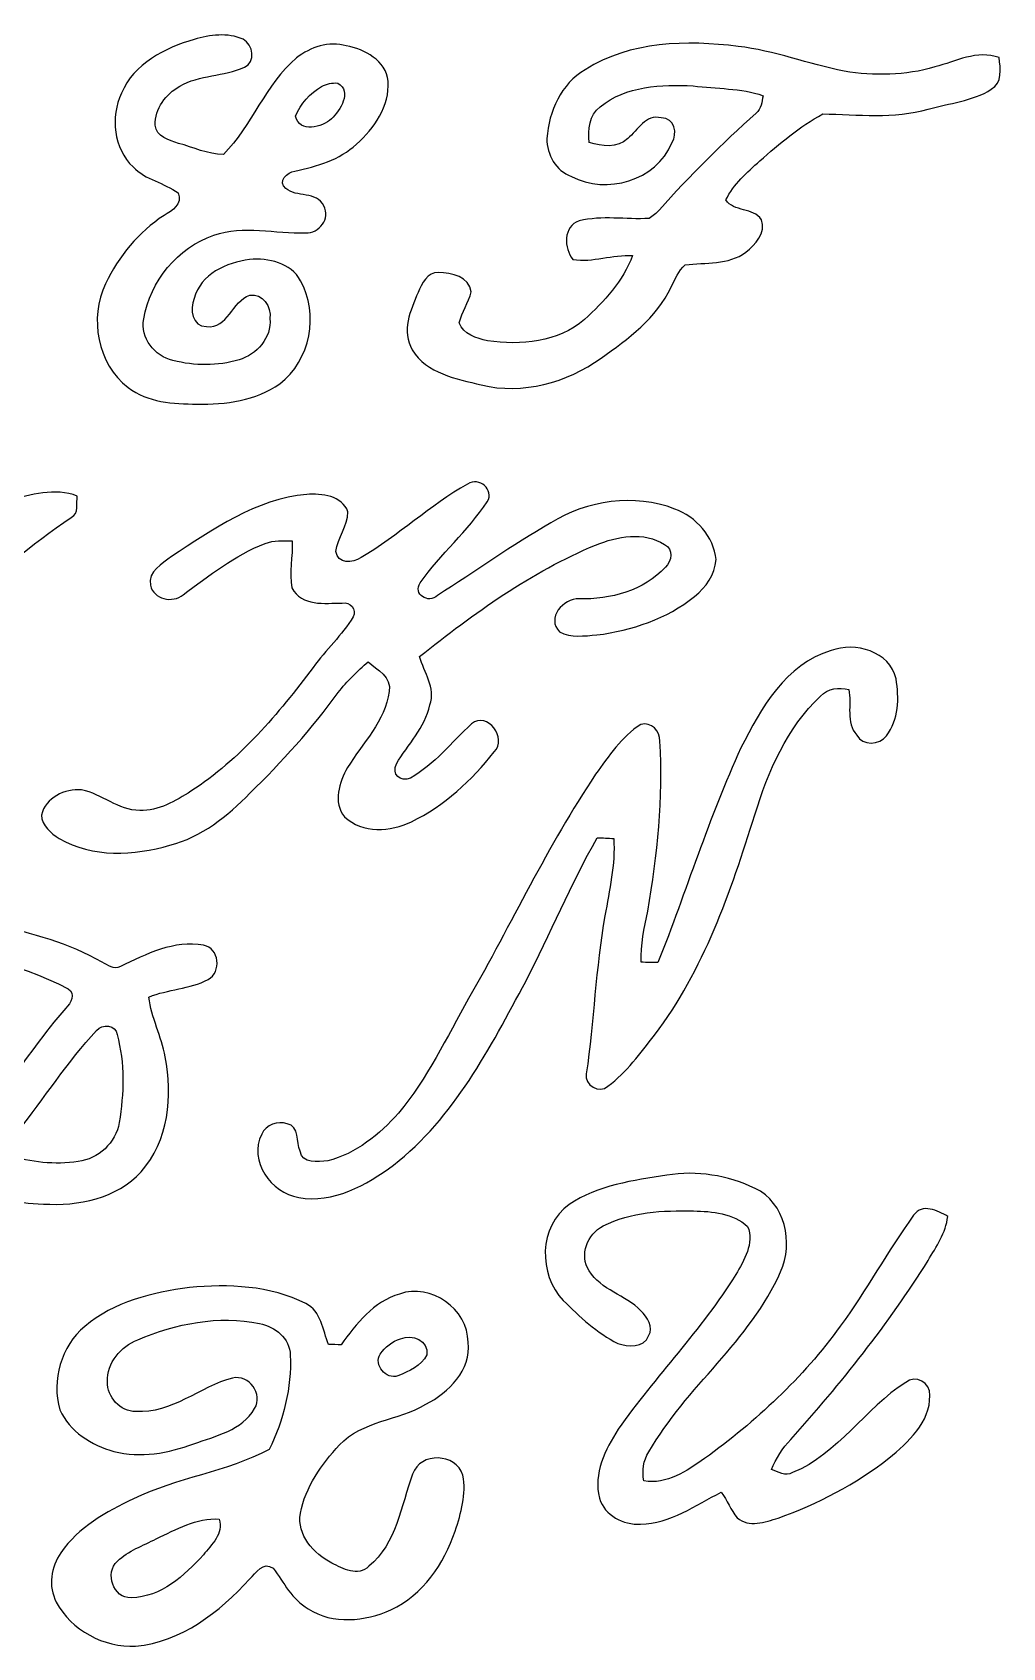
# Model space of a CAD drawing. Header units: centimetres. Extents: x -11.9 to 11.9, y -13.4 to 13.3.
# Drawn here: x 4.07 to 11.87, y 0.19 to 13.16 of the extents above; entities that cross this region are included whole.
import ezdxf

# ---------------------------------------------------------------- set-up
doc = ezdxf.new("R2010")
doc.units = ezdxf.units.CM
doc.header["$MEASUREMENT"] = 0
doc.layers.add('Camada 1', color=7, linetype='Continuous')

msp = doc.modelspace()

# ---------------------------------------------------------------- linework, layer by layer
at = {"layer": 'Camada 1', "color": 156}
for points, knots in [([(5.37491, 13.1064), (5.50157, 13.14309), (5.64337, 13.16354), (5.76791, 13.10745), (5.76791, 13.10745), (5.84941, 13.06476), (5.8734, 12.92472), (5.77814, 12.88344), (5.77814, 12.88344), (5.61199, 12.81041), (5.4183, 12.82206), (5.2585, 12.73104), (5.2585, 12.73104), (5.14843, 12.66859), (5.05882, 12.54936), (5.06165, 12.41883), (5.06165, 12.41883), (5.07011, 12.32393), (5.17384, 12.29713), (5.24862, 12.27172), (5.24862, 12.27172), (5.36787, 12.24068), (5.48357, 12.18212), (5.60916, 12.18352), (5.60916, 12.18352), (5.84093, 12.41283), (5.9443, 12.74621), (6.1976, 12.95788), (6.1976, 12.95788), (6.30836, 13.04607), (6.45688, 13.09404), (6.59694, 13.05489), (6.59694, 13.05489), (6.74511, 13.02561), (6.91549, 12.93953), (6.93208, 12.7709), (6.93208, 12.7709), (6.94725, 12.57229), (6.82096, 12.39167), (6.67914, 12.26466), (6.67914, 12.26466), (6.5419, 12.14013), (6.36198, 12.0858), (6.18455, 12.04912), (6.18455, 12.04912), (6.12174, 12.04524), (6.04237, 11.96128), (6.11011, 11.91012), (6.11011, 11.91012), (6.1923, 11.83393), (6.36057, 11.88931), (6.41597, 11.76867), (6.41597, 11.76867), (6.47452, 11.67024), (6.37716, 11.54712), (6.27062, 11.55241), (6.27062, 11.55241), (6.02543, 11.54712), (5.7732, 11.61661), (5.53402, 11.53442), (5.53402, 11.53442), (5.2398, 11.43776), (5.02391, 11.16365), (4.96958, 10.86272), (4.96958, 10.86272), (4.93923, 10.70856), (5.05777, 10.56181), (5.20452, 10.52723), (5.20452, 10.52723), (5.37703, 10.4849), (5.56436, 10.48066), (5.7351, 10.53324), (5.7351, 10.53324), (5.87691, 10.57627), (5.99792, 10.70997), (5.98346, 10.8652), (5.98346, 10.8652), (5.99687, 10.95798), (5.92454, 11.07122), (5.82188, 11.05252), (5.82188, 11.05252), (5.67831, 11.00596), (5.6469, 10.77877), (5.47263, 10.80064), (5.47263, 10.80064), (5.35727, 10.79887), (5.33929, 10.94175), (5.37527, 11.02501), (5.37527, 11.02501), (5.42607, 11.22186), (5.63491, 11.31499), (5.81942, 11.33862), (5.81942, 11.33862), (5.96935, 11.35415), (6.15244, 11.31111), (6.22899, 11.16894), (6.22899, 11.16894), (6.38069, 10.90189), (6.30836, 10.52723), (6.06248, 10.34133), (6.06248, 10.34133), (5.87021, 10.20726), (5.62715, 10.17164), (5.3975, 10.17693), (5.3975, 10.17693), (5.2077, 10.17975), (5.00027, 10.18962), (4.84433, 10.31169), (4.84433, 10.31169), (4.59775, 10.50148), (4.53107, 10.86872), (4.66336, 11.14459), (4.66336, 11.14459), (4.76778, 11.36368), (4.929, 11.55911), (5.13257, 11.69281), (5.13257, 11.69281), (5.201, 11.73127), (5.28177, 11.78242), (5.24756, 11.87414), (5.24756, 11.87414), (5.13326, 11.95492), (4.98403, 11.97821), (4.88456, 12.08193), (4.88456, 12.08193), (4.72687, 12.23151), (4.70181, 12.48198), (4.79107, 12.6746), (4.79107, 12.6746), (4.89091, 12.91166), (5.13997, 13.03867), (5.37491, 13.1064)], [0, 0, 0, 0, 0.02941176, 0.02941176, 0.02941176, 0.02941176, 0.05882353, 0.05882353, 0.05882353, 0.05882353, 0.08823529, 0.08823529, 0.08823529, 0.08823529, 0.11764706, 0.11764706, 0.11764706, 0.11764706, 0.14705882, 0.14705882, 0.14705882, 0.14705882, 0.17647059, 0.17647059, 0.17647059, 0.17647059, 0.20588235, 0.20588235, 0.20588235, 0.20588235, 0.23529412, 0.23529412, 0.23529412, 0.23529412, 0.26470588, 0.26470588, 0.26470588, 0.26470588, 0.29411765, 0.29411765, 0.29411765, 0.29411765, 0.32352941, 0.32352941, 0.32352941, 0.32352941, 0.35294118, 0.35294118, 0.35294118, 0.35294118, 0.38235294, 0.38235294, 0.38235294, 0.38235294, 0.41176471, 0.41176471, 0.41176471, 0.41176471, 0.44117647, 0.44117647, 0.44117647, 0.44117647, 0.47058824, 0.47058824, 0.47058824, 0.47058824, 0.5, 0.5, 0.5, 0.5, 0.52941176, 0.52941176, 0.52941176, 0.52941176, 0.55882353, 0.55882353, 0.55882353, 0.55882353, 0.58823529, 0.58823529, 0.58823529, 0.58823529, 0.61764706, 0.61764706, 0.61764706, 0.61764706, 0.64705882, 0.64705882, 0.64705882, 0.64705882, 0.67647059, 0.67647059, 0.67647059, 0.67647059, 0.70588235, 0.70588235, 0.70588235, 0.70588235, 0.73529412, 0.73529412, 0.73529412, 0.73529412, 0.76470588, 0.76470588, 0.76470588, 0.76470588, 0.79411765, 0.79411765, 0.79411765, 0.79411765, 0.82352941, 0.82352941, 0.82352941, 0.82352941, 0.85294118, 0.85294118, 0.85294118, 0.85294118, 0.88235294, 0.88235294, 0.88235294, 0.88235294, 0.91176471, 0.91176471, 0.91176471, 0.91176471, 0.94117647, 0.94117647, 0.94117647, 0.94117647, 1, 1, 1, 1]), ([(8.51534, 12.86333), (8.87764, 13.09334), (9.33097, 13.10216), (9.74407, 13.05065), (9.74407, 13.05065), (10.03477, 13.01608), (10.30922, 12.90813), (10.59497, 12.85098), (10.59497, 12.85098), (10.83627, 12.81217), (11.08816, 12.81535), (11.32382, 12.8852), (11.32382, 12.8852), (11.49278, 12.93036), (11.66318, 13.02349), (11.84063, 12.96), (11.84063, 12.96), (11.85016, 12.8725), (11.86885, 12.75749), (11.77748, 12.70564), (11.77748, 12.70564), (11.62507, 12.61039), (11.44023, 12.59416), (11.27054, 12.54618), (11.27054, 12.54618), (10.99431, 12.46786), (10.70504, 12.50279), (10.42317, 12.50809), (10.42317, 12.50809), (10.23796, 12.40683), (10.07604, 12.26855), (9.91729, 12.13097), (9.91729, 12.13097), (9.81638, 12.03677), (9.70774, 11.94329), (9.64494, 11.8177), (9.64494, 11.8177), (9.7095, 11.71751), (9.86542, 11.7609), (9.93174, 11.65789), (9.93174, 11.65789), (9.9695, 11.55206), (9.87989, 11.45998), (9.80615, 11.39719), (9.80615, 11.39719), (9.66576, 11.29312), (9.4816, 11.31782), (9.31862, 11.29558), (9.31862, 11.29558), (9.26324, 11.24902), (9.23854, 11.17881), (9.20537, 11.11708), (9.20537, 11.11708), (9.09143, 10.86731), (8.8593, 10.70256), (8.6434, 10.54664), (8.6434, 10.54664), (8.36789, 10.34944), (8.01475, 10.25172), (7.68032, 10.3311), (7.68032, 10.3311), (7.48135, 10.38295), (7.23969, 10.42105), (7.12611, 10.61402), (7.12611, 10.61402), (7.03862, 10.76148), (7.11129, 10.93116), (7.17267, 11.07298), (7.17267, 11.07298), (7.20514, 11.14212), (7.24641, 11.2395), (7.33812, 11.23526), (7.33812, 11.23526), (7.43902, 11.2342), (7.58718, 11.19893), (7.60024, 11.07863), (7.60024, 11.07863), (7.57731, 10.99255), (7.52686, 10.9167), (7.50252, 10.83133), (7.50252, 10.83133), (7.53533, 10.73502), (7.64292, 10.70786), (7.73112, 10.68669), (7.73112, 10.68669), (7.99747, 10.64823), (8.29875, 10.67188), (8.50935, 10.85744), (8.50935, 10.85744), (8.66916, 11.00032), (8.81873, 11.16753), (8.89669, 11.37038), (8.89669, 11.37038), (8.73512, 11.38061), (8.57673, 11.31393), (8.41657, 11.33933), (8.41657, 11.33933), (8.34284, 11.42752), (8.33861, 11.60638), (8.46596, 11.64872), (8.46596, 11.64872), (8.65011, 11.69493), (8.84166, 11.65718), (9.02899, 11.66918), (9.02899, 11.66918), (9.06003, 11.68788), (9.08755, 11.71081), (9.11189, 11.73832), (9.11189, 11.73832), (9.35426, 12.01278), (9.61602, 12.26996), (9.888, 12.51443), (9.888, 12.51443), (9.93245, 12.54724), (9.9321, 12.60545), (9.9448, 12.65449), (9.9448, 12.65449), (9.76488, 12.71799), (9.5705, 12.70776), (9.38354, 12.73386), (9.38354, 12.73386), (9.12988, 12.74692), (8.84132, 12.73315), (8.63599, 12.56558), (8.63599, 12.56558), (8.54357, 12.49891), (8.54075, 12.38179), (8.54816, 12.27878), (8.54816, 12.27878), (8.6487, 12.24773), (8.77322, 12.2308), (8.85684, 12.31088), (8.85684, 12.31088), (8.93867, 12.37721), (9.00112, 12.50809), (9.12671, 12.47633), (9.12671, 12.47633), (9.23288, 12.4788), (9.26041, 12.35039), (9.21173, 12.2749), (9.21173, 12.2749), (9.08685, 11.97151), (8.68715, 11.85791), (8.40493, 12.00538), (8.40493, 12.00538), (8.28004, 12.05194), (8.20561, 12.18071), (8.20807, 12.31123), (8.20807, 12.31123), (8.22147, 12.52784), (8.32272, 12.75044), (8.51534, 12.86333)], [0, 0, 0, 0, 0.02564103, 0.02564103, 0.02564103, 0.02564103, 0.05128205, 0.05128205, 0.05128205, 0.05128205, 0.07692308, 0.07692308, 0.07692308, 0.07692308, 0.1025641, 0.1025641, 0.1025641, 0.1025641, 0.12820513, 0.12820513, 0.12820513, 0.12820513, 0.15384615, 0.15384615, 0.15384615, 0.15384615, 0.17948718, 0.17948718, 0.17948718, 0.17948718, 0.20512821, 0.20512821, 0.20512821, 0.20512821, 0.23076923, 0.23076923, 0.23076923, 0.23076923, 0.25641026, 0.25641026, 0.25641026, 0.25641026, 0.28205128, 0.28205128, 0.28205128, 0.28205128, 0.30769231, 0.30769231, 0.30769231, 0.30769231, 0.33333333, 0.33333333, 0.33333333, 0.33333333, 0.35897436, 0.35897436, 0.35897436, 0.35897436, 0.38461538, 0.38461538, 0.38461538, 0.38461538, 0.41025641, 0.41025641, 0.41025641, 0.41025641, 0.43589744, 0.43589744, 0.43589744, 0.43589744, 0.46153846, 0.46153846, 0.46153846, 0.46153846, 0.48717949, 0.48717949, 0.48717949, 0.48717949, 0.51282051, 0.51282051, 0.51282051, 0.51282051, 0.53846154, 0.53846154, 0.53846154, 0.53846154, 0.56410256, 0.56410256, 0.56410256, 0.56410256, 0.58974359, 0.58974359, 0.58974359, 0.58974359, 0.61538462, 0.61538462, 0.61538462, 0.61538462, 0.64102564, 0.64102564, 0.64102564, 0.64102564, 0.66666667, 0.66666667, 0.66666667, 0.66666667, 0.69230769, 0.69230769, 0.69230769, 0.69230769, 0.71794872, 0.71794872, 0.71794872, 0.71794872, 0.74358974, 0.74358974, 0.74358974, 0.74358974, 0.76923077, 0.76923077, 0.76923077, 0.76923077, 0.79487179, 0.79487179, 0.79487179, 0.79487179, 0.82051282, 0.82051282, 0.82051282, 0.82051282, 0.84615385, 0.84615385, 0.84615385, 0.84615385, 0.87179487, 0.87179487, 0.87179487, 0.87179487, 0.8974359, 0.8974359, 0.8974359, 0.8974359, 0.92307692, 0.92307692, 0.92307692, 0.92307692, 0.94871795, 0.94871795, 0.94871795, 0.94871795, 1, 1, 1, 1]), ([(6.39762, 12.72928), (6.39762, 12.72928), (6.39762, 12.72928), (6.39762, 12.72928), (6.39762, 12.72928), (6.3066, 12.67283), (6.22828, 12.58992), (6.18983, 12.48903), (6.18983, 12.48903), (6.21982, 12.35392), (6.40326, 12.39837), (6.47734, 12.46822), (6.47734, 12.46822), (6.54826, 12.53807), (6.64386, 12.68412), (6.52921, 12.75574), (6.52921, 12.75574), (6.48194, 12.75961), (6.43819, 12.75079), (6.39762, 12.72928)], [0, 0, 0, 0, 0.16666667, 0.16666667, 0.16666667, 0.16666667, 0.33333333, 0.33333333, 0.33333333, 0.33333333, 0.5, 0.5, 0.5, 0.5, 0.66666667, 0.66666667, 0.66666667, 0.66666667, 1, 1, 1, 1]), ([(2.4324, 9.39518), (2.74214, 9.46255), (3.05788, 9.55075), (3.3775, 9.50382), (3.3775, 9.50382), (3.39936, 9.40647), (3.3803, 9.30804), (3.37538, 9.21032), (3.37538, 9.21032), (3.57399, 9.18245), (3.7017, 9.36589), (3.88267, 9.40611), (3.88267, 9.40611), (4.06152, 9.44879), (4.25662, 9.50912), (4.43618, 9.43927), (4.43618, 9.43927), (4.42665, 9.38141), (4.45206, 9.30027), (4.3875, 9.26782), (4.3875, 9.26782), (3.74156, 8.83214), (3.20216, 8.26205), (2.68922, 7.68066), (2.68922, 7.68066), (2.63666, 7.63093), (2.62008, 7.5625), (2.62008, 7.49194), (2.62008, 7.49194), (2.81905, 7.45771), (3.0353, 7.61047), (3.21875, 7.48347), (3.21875, 7.48347), (3.23919, 7.43162), (3.24131, 7.35965), (3.18876, 7.32613), (3.18876, 7.32613), (2.92805, 7.10564), (2.58797, 7.01886), (2.26306, 6.9409), (2.26306, 6.9409), (2.18687, 6.91938), (2.09727, 6.91479), (2.04045, 6.8527), (2.04045, 6.8527), (1.78788, 6.59587), (1.60689, 6.27698), (1.34231, 6.03074), (1.34231, 6.03074), (0.98882, 5.67725), (0.50095, 5.46064), (0, 5.45076), (0, 5.45076), (-0.13299, 5.44829), (-0.27128, 5.47122), (-0.38559, 5.54143), (-0.38559, 5.54143), (-0.49954, 5.62151), (-0.5027, 5.78026), (-0.46107, 5.9002), (-0.46107, 5.9002), (-0.38664, 6.12775), (-0.20601, 6.29742), (-0.02892, 6.44877), (-0.02892, 6.44877), (0.4332, 6.81884), (0.99976, 7.05696), (1.58679, 7.12964), (1.58679, 7.12964), (1.72826, 7.15081), (1.90112, 7.15573), (1.98437, 7.29333), (1.98437, 7.29333), (2.31705, 7.75299), (2.68145, 8.1922), (3.11114, 8.56509), (3.11114, 8.56509), (3.18347, 8.636), (3.31364, 8.70726), (3.25332, 8.82755), (3.25332, 8.82755), (3.07269, 8.87694), (2.93863, 8.65645), (2.75483, 8.69984), (2.75483, 8.69984), (2.71885, 8.72842), (2.67935, 8.76511), (2.69346, 8.81591), (2.69346, 8.81591), (2.70333, 8.93657), (2.8822, 8.98807), (2.84302, 9.11895), (2.84302, 9.11895), (2.54316, 9.15352), (2.24119, 9.03498), (1.99672, 8.86812), (1.99672, 8.86812), (1.85914, 8.78381), (1.84043, 8.58908), (1.69262, 8.52099), (1.69262, 8.52099), (1.60937, 8.52769), (1.51306, 8.58731), (1.52011, 8.68115), (1.52011, 8.68115), (1.52541, 8.81626), (1.62913, 8.91751), (1.70638, 9.01911), (1.70638, 9.01911), (1.88348, 9.24136), (2.16534, 9.33344), (2.4324, 9.39518)], [0, 0, 0, 0, 0.03448276, 0.03448276, 0.03448276, 0.03448276, 0.06896552, 0.06896552, 0.06896552, 0.06896552, 0.10344828, 0.10344828, 0.10344828, 0.10344828, 0.13793103, 0.13793103, 0.13793103, 0.13793103, 0.17241379, 0.17241379, 0.17241379, 0.17241379, 0.20689655, 0.20689655, 0.20689655, 0.20689655, 0.24137931, 0.24137931, 0.24137931, 0.24137931, 0.27586207, 0.27586207, 0.27586207, 0.27586207, 0.31034483, 0.31034483, 0.31034483, 0.31034483, 0.34482759, 0.34482759, 0.34482759, 0.34482759, 0.37931034, 0.37931034, 0.37931034, 0.37931034, 0.4137931, 0.4137931, 0.4137931, 0.4137931, 0.44827586, 0.44827586, 0.44827586, 0.44827586, 0.48275862, 0.48275862, 0.48275862, 0.48275862, 0.51724138, 0.51724138, 0.51724138, 0.51724138, 0.55172414, 0.55172414, 0.55172414, 0.55172414, 0.5862069, 0.5862069, 0.5862069, 0.5862069, 0.62068966, 0.62068966, 0.62068966, 0.62068966, 0.65517241, 0.65517241, 0.65517241, 0.65517241, 0.68965517, 0.68965517, 0.68965517, 0.68965517, 0.72413793, 0.72413793, 0.72413793, 0.72413793, 0.75862069, 0.75862069, 0.75862069, 0.75862069, 0.79310345, 0.79310345, 0.79310345, 0.79310345, 0.82758621, 0.82758621, 0.82758621, 0.82758621, 0.86206897, 0.86206897, 0.86206897, 0.86206897, 0.89655172, 0.89655172, 0.89655172, 0.89655172, 0.93103448, 0.93103448, 0.93103448, 0.93103448, 1, 1, 1, 1]), ([(7.57132, 9.53593), (7.66375, 9.5952), (7.78722, 9.49007), (7.72936, 9.39306), (7.72936, 9.39306), (7.57096, 9.15952), (7.354, 8.97184), (7.1903, 8.74289), (7.1903, 8.74289), (7.12823, 8.65328), (7.25769, 8.57002), (7.32895, 8.64058), (7.32895, 8.64058), (7.63305, 8.83425), (7.92726, 9.0438), (8.23948, 9.22478), (8.23948, 9.22478), (8.53193, 9.40435), (8.9108, 9.46114), (9.2343, 9.3352), (9.2343, 9.3352), (9.40681, 9.27206), (9.54863, 9.11542), (9.56663, 8.92844), (9.56663, 8.92844), (9.55886, 8.80886), (9.48443, 8.7062), (9.39411, 8.63282), (9.39411, 8.63282), (9.17256, 8.4515), (8.89, 8.36153), (8.61024, 8.32343), (8.61024, 8.32343), (8.51041, 8.31744), (8.40034, 8.29874), (8.30896, 8.34848), (8.30896, 8.34848), (8.20242, 8.45572), (8.33825, 8.62117), (8.46632, 8.61412), (8.46632, 8.61412), (8.71889, 8.60671), (8.98384, 8.67727), (9.15987, 8.86882), (9.15987, 8.86882), (9.21208, 8.91327), (9.22479, 9.017), (9.15351, 9.0498), (9.15351, 9.0498), (8.9856, 9.15775), (8.77288, 9.11577), (8.59895, 9.04521), (8.59895, 9.04521), (8.08036, 8.83038), (7.62105, 8.4977), (7.18538, 8.14951), (7.18538, 8.14951), (7.221, 8.02286), (7.31626, 7.89905), (7.26863, 7.76181), (7.26863, 7.76181), (7.22841, 7.57872), (7.09117, 7.44395), (6.99876, 7.28802), (6.99876, 7.28802), (6.95924, 7.20583), (7.03014, 7.13809), (7.112, 7.17444), (7.112, 7.17444), (7.30532, 7.28239), (7.44114, 7.46266), (7.6027, 7.60942), (7.6027, 7.60942), (7.72971, 7.71277), (7.8941, 7.49335), (7.7851, 7.38504), (7.7851, 7.38504), (7.60448, 7.1568), (7.38399, 6.95077), (7.12011, 6.82378), (7.12011, 6.82378), (6.95218, 6.74404), (6.72641, 6.72677), (6.58318, 6.86364), (6.58318, 6.86364), (6.48723, 6.97759), (6.54015, 7.14268), (6.60646, 7.2584), (6.60646, 7.2584), (6.72711, 7.45596), (6.90774, 7.63128), (6.94124, 7.87047), (6.94124, 7.87047), (6.96382, 7.98476), (6.84247, 8.04298), (6.77333, 8.1086), (6.77333, 8.1086), (6.68689, 8.03204), (6.60188, 7.95301), (6.53204, 7.86095), (6.53204, 7.86095), (6.3193, 7.57202), (6.08012, 7.3032), (5.82259, 7.05343), (5.82259, 7.05343), (5.64303, 6.86964), (5.43418, 6.69924), (5.18018, 6.63539), (5.18018, 6.63539), (4.89055, 6.55109), (4.55965, 6.53345), (4.28978, 6.68796), (4.28978, 6.68796), (4.22521, 6.73206), (4.15079, 6.79272), (4.1483, 6.8774), (4.1483, 6.8774), (4.18041, 7.0164), (4.3367, 7.09329), (4.47038, 7.07918), (4.47038, 7.07918), (4.63479, 7.04919), (4.76496, 6.91337), (4.93713, 6.91479), (4.93713, 6.91479), (5.08952, 6.90774), (5.22357, 6.99275), (5.34916, 7.0679), (5.34916, 7.0679), (5.74321, 7.32542), (6.05155, 7.68948), (6.33095, 8.06344), (6.33095, 8.06344), (6.4329, 8.20278), (6.56096, 8.32202), (6.65302, 8.46878), (6.65302, 8.46878), (6.6809, 8.52946), (6.62763, 8.59049), (6.56449, 8.58026), (6.56449, 8.58026), (6.42443, 8.57778), (6.23675, 8.55168), (6.16055, 8.70231), (6.16055, 8.70231), (6.13233, 8.82579), (6.17007, 8.9535), (6.16196, 9.07908), (6.16196, 9.07908), (6.08929, 9.07979), (6.01345, 9.0879), (5.94535, 9.05721), (5.94535, 9.05721), (5.70052, 8.96513), (5.49521, 8.79897), (5.28601, 8.64693), (5.28601, 8.64693), (5.20135, 8.57462), (5.04895, 8.6106), (5.0232, 8.72313), (5.0232, 8.72313), (5.00133, 8.83355), (5.11915, 8.89599), (5.19182, 8.9542), (5.19182, 8.9542), (5.52591, 9.16939), (5.87058, 9.4174), (6.27873, 9.45232), (6.27873, 9.45232), (6.39974, 9.46043), (6.56059, 9.44386), (6.61034, 9.31192), (6.61034, 9.31192), (6.60435, 9.19973), (6.53238, 9.10413), (6.51157, 8.99477), (6.51157, 8.99477), (6.52744, 8.89212), (6.64739, 8.89705), (6.71512, 8.94538), (6.71512, 8.94538), (7.01604, 9.11895), (7.26756, 9.36695), (7.57132, 9.53593)], [0, 0, 0, 0, 0.0212766, 0.0212766, 0.0212766, 0.0212766, 0.04255319, 0.04255319, 0.04255319, 0.04255319, 0.06382979, 0.06382979, 0.06382979, 0.06382979, 0.08510638, 0.08510638, 0.08510638, 0.08510638, 0.10638298, 0.10638298, 0.10638298, 0.10638298, 0.12765957, 0.12765957, 0.12765957, 0.12765957, 0.14893617, 0.14893617, 0.14893617, 0.14893617, 0.17021277, 0.17021277, 0.17021277, 0.17021277, 0.19148936, 0.19148936, 0.19148936, 0.19148936, 0.21276596, 0.21276596, 0.21276596, 0.21276596, 0.23404255, 0.23404255, 0.23404255, 0.23404255, 0.25531915, 0.25531915, 0.25531915, 0.25531915, 0.27659574, 0.27659574, 0.27659574, 0.27659574, 0.29787234, 0.29787234, 0.29787234, 0.29787234, 0.31914894, 0.31914894, 0.31914894, 0.31914894, 0.34042553, 0.34042553, 0.34042553, 0.34042553, 0.36170213, 0.36170213, 0.36170213, 0.36170213, 0.38297872, 0.38297872, 0.38297872, 0.38297872, 0.40425532, 0.40425532, 0.40425532, 0.40425532, 0.42553191, 0.42553191, 0.42553191, 0.42553191, 0.44680851, 0.44680851, 0.44680851, 0.44680851, 0.46808511, 0.46808511, 0.46808511, 0.46808511, 0.4893617, 0.4893617, 0.4893617, 0.4893617, 0.5106383, 0.5106383, 0.5106383, 0.5106383, 0.53191489, 0.53191489, 0.53191489, 0.53191489, 0.55319149, 0.55319149, 0.55319149, 0.55319149, 0.57446809, 0.57446809, 0.57446809, 0.57446809, 0.59574468, 0.59574468, 0.59574468, 0.59574468, 0.61702128, 0.61702128, 0.61702128, 0.61702128, 0.63829787, 0.63829787, 0.63829787, 0.63829787, 0.65957447, 0.65957447, 0.65957447, 0.65957447, 0.68085106, 0.68085106, 0.68085106, 0.68085106, 0.70212766, 0.70212766, 0.70212766, 0.70212766, 0.72340426, 0.72340426, 0.72340426, 0.72340426, 0.74468085, 0.74468085, 0.74468085, 0.74468085, 0.76595745, 0.76595745, 0.76595745, 0.76595745, 0.78723404, 0.78723404, 0.78723404, 0.78723404, 0.80851064, 0.80851064, 0.80851064, 0.80851064, 0.82978723, 0.82978723, 0.82978723, 0.82978723, 0.85106383, 0.85106383, 0.85106383, 0.85106383, 0.87234043, 0.87234043, 0.87234043, 0.87234043, 0.89361702, 0.89361702, 0.89361702, 0.89361702, 0.91489362, 0.91489362, 0.91489362, 0.91489362, 0.93617021, 0.93617021, 0.93617021, 0.93617021, 0.95744681, 0.95744681, 0.95744681, 0.95744681, 1, 1, 1, 1]), ([(10.4909, 8.19855), (10.6821, 8.27193), (10.96398, 8.19114), (11.01266, 7.97136), (11.01266, 7.97136), (11.03841, 7.81755), (11.03347, 7.64329), (10.93504, 7.51382), (10.93504, 7.51382), (10.87825, 7.43795), (10.74561, 7.43196), (10.69622, 7.5191), (10.69622, 7.5191), (10.60732, 7.62316), (10.65635, 7.76357), (10.63308, 7.88563), (10.63308, 7.88563), (10.5537, 7.90539), (10.46409, 7.89586), (10.40623, 7.83307), (10.40623, 7.83307), (10.13636, 7.57943), (9.98395, 7.2277), (9.87777, 6.87916), (9.87777, 6.87916), (9.6834, 6.26039), (9.46962, 5.63174), (9.07238, 5.10998), (9.07238, 5.10998), (8.95702, 4.96569), (8.84907, 4.80942), (8.69809, 4.70005), (8.69809, 4.70005), (8.63035, 4.63585), (8.50511, 4.70851), (8.52452, 4.79918), (8.52452, 4.79918), (8.58519, 5.22076), (8.5993, 5.64832), (8.67445, 6.06848), (8.67445, 6.06848), (8.71007, 6.27379), (8.75805, 6.47946), (8.74501, 6.68937), (8.74501, 6.68937), (8.70055, 6.69149), (8.65645, 6.69361), (8.61272, 6.69536), (8.61272, 6.69536), (8.39964, 6.32178), (8.23665, 5.92278), (8.03768, 5.54177), (8.03768, 5.54177), (7.75158, 5.00837), (7.46337, 4.44605), (6.97618, 4.06576), (6.97618, 4.06576), (6.75886, 3.90771), (6.49252, 3.75391), (6.21417, 3.80646), (6.21417, 3.80646), (5.99405, 3.8421), (5.80707, 4.10209), (5.9175, 4.31411), (5.9175, 4.31411), (5.95029, 4.39137), (6.0459, 4.42241), (6.12281, 4.39844), (6.12281, 4.39844), (6.22017, 4.37797), (6.19512, 4.25062), (6.22582, 4.17759), (6.22582, 4.17759), (6.2424, 4.07317), (6.37046, 4.09504), (6.44771, 4.10069), (6.44771, 4.10069), (6.67419, 4.15712), (6.86328, 4.31305), (7.0164, 4.4838), (7.0164, 4.4838), (7.24958, 4.76003), (7.40056, 5.09164), (7.57872, 5.40315), (7.57872, 5.40315), (7.92268, 6.00145), (8.21302, 6.63115), (8.5993, 7.20441), (8.5993, 7.20441), (8.70372, 7.35083), (8.80921, 7.50605), (8.96196, 7.60589), (8.96196, 7.60589), (9.04768, 7.62706), (9.11859, 7.55261), (9.11542, 7.46972), (9.11542, 7.46972), (9.14541, 7.01357), (9.09425, 6.55601), (9.01876, 6.10658), (9.01876, 6.10658), (8.98842, 5.97146), (8.96055, 5.83494), (8.96513, 5.69524), (8.96513, 5.69524), (9.00959, 5.69419), (9.05474, 5.69312), (9.0999, 5.69207), (9.0999, 5.69207), (9.32744, 6.26497), (9.50877, 6.85694), (9.76665, 7.41749), (9.76665, 7.41749), (9.92645, 7.7343), (10.12613, 8.09237), (10.4909, 8.19855)], [0, 0, 0, 0, 0.03333333, 0.03333333, 0.03333333, 0.03333333, 0.06666667, 0.06666667, 0.06666667, 0.06666667, 0.1, 0.1, 0.1, 0.1, 0.13333333, 0.13333333, 0.13333333, 0.13333333, 0.16666667, 0.16666667, 0.16666667, 0.16666667, 0.2, 0.2, 0.2, 0.2, 0.23333333, 0.23333333, 0.23333333, 0.23333333, 0.26666667, 0.26666667, 0.26666667, 0.26666667, 0.3, 0.3, 0.3, 0.3, 0.33333333, 0.33333333, 0.33333333, 0.33333333, 0.36666667, 0.36666667, 0.36666667, 0.36666667, 0.4, 0.4, 0.4, 0.4, 0.43333333, 0.43333333, 0.43333333, 0.43333333, 0.46666667, 0.46666667, 0.46666667, 0.46666667, 0.5, 0.5, 0.5, 0.5, 0.53333333, 0.53333333, 0.53333333, 0.53333333, 0.56666667, 0.56666667, 0.56666667, 0.56666667, 0.6, 0.6, 0.6, 0.6, 0.63333333, 0.63333333, 0.63333333, 0.63333333, 0.66666667, 0.66666667, 0.66666667, 0.66666667, 0.7, 0.7, 0.7, 0.7, 0.73333333, 0.73333333, 0.73333333, 0.73333333, 0.76666667, 0.76666667, 0.76666667, 0.76666667, 0.8, 0.8, 0.8, 0.8, 0.83333333, 0.83333333, 0.83333333, 0.83333333, 0.86666667, 0.86666667, 0.86666667, 0.86666667, 0.9, 0.9, 0.9, 0.9, 0.93333333, 0.93333333, 0.93333333, 0.93333333, 1, 1, 1, 1]), ([(2.80599, 6.01944), (3.12525, 6.09247), (3.45722, 6.0572), (3.77472, 5.99439), (3.77472, 5.99439), (4.07212, 5.92983), (4.37056, 5.84694), (4.63656, 5.69489), (4.63656, 5.69489), (4.68136, 5.67477), (4.73075, 5.63174), (4.78225, 5.66101), (4.78225, 5.66101), (4.98863, 5.7598), (5.21404, 5.8755), (5.44971, 5.83177), (5.44971, 5.83177), (5.58058, 5.80707), (5.59469, 5.61903), (5.4871, 5.55554), (5.4871, 5.55554), (5.33893, 5.47899), (5.16466, 5.47899), (5.01085, 5.41584), (5.01085, 5.41584), (5.0299, 5.24968), (5.1142, 5.1001), (5.14103, 4.93535), (5.14103, 4.93535), (5.20452, 4.62209), (5.16924, 4.25944), (4.94875, 4.0125), (4.94875, 4.0125), (4.75297, 3.79623), (4.44324, 3.73591), (4.16348, 3.75355), (4.16348, 3.75355), (3.94687, 3.75425), (3.7412, 3.82798), (3.53165, 3.86997), (3.53165, 3.86997), (3.42652, 3.81706), (3.33833, 3.73698), (3.23956, 3.67383), (3.23956, 3.67383), (2.9711, 3.49037), (2.66982, 3.34222), (2.34421, 3.29952), (2.34421, 3.29952), (1.97979, 3.2639), (1.61079, 3.31011), (1.25942, 3.40818), (1.25942, 3.40818), (1.07597, 3.46392), (0.8844, 3.5373), (0.75917, 3.68969), (0.75917, 3.68969), (0.70767, 3.75108), (0.68367, 3.84951), (0.73554, 3.91829), (0.73554, 3.91829), (0.81562, 3.99204), (0.94438, 3.99274), (1.022, 3.91478), (1.022, 3.91478), (1.3416, 3.64243), (1.78152, 3.57575), (2.18827, 3.58668), (2.18827, 3.58668), (2.63102, 3.6068), (3.01025, 3.86537), (3.34151, 4.13702), (3.34151, 4.13702), (3.75603, 4.46017), (3.99979, 4.93713), (4.34304, 5.32553), (4.34304, 5.32553), (4.38538, 5.36363), (4.42736, 5.44617), (4.36174, 5.48216), (4.36174, 5.48216), (3.95076, 5.6977), (3.47451, 5.80955), (3.01166, 5.73829), (3.01166, 5.73829), (2.73261, 5.709), (2.43204, 5.63562), (2.24579, 5.40914), (2.24579, 5.40914), (2.1216, 5.26097), (2.04152, 5.04966), (2.11384, 4.86056), (2.11384, 4.86056), (2.17452, 4.72934), (2.33997, 4.71204), (2.46732, 4.70252), (2.46732, 4.70252), (2.81445, 4.68629), (3.19899, 4.75933), (3.44945, 5.01896), (3.44945, 5.01896), (3.50378, 5.0673), (3.5193, 5.13927), (3.5306, 5.2077), (3.5306, 5.2077), (3.32951, 5.33964), (3.0868, 5.25673), (2.89701, 5.14843), (2.89701, 5.14843), (2.75554, 5.08916), (2.61372, 4.9477), (2.45321, 5.02813), (2.45321, 5.02813), (2.44897, 5.09622), (2.42429, 5.16924), (2.45356, 5.23451), (2.45356, 5.23451), (2.55622, 5.34351), (2.70651, 5.38409), (2.83951, 5.443), (2.83951, 5.443), (3.12242, 5.55907), (3.48014, 5.58305), (3.73768, 5.39537), (3.73768, 5.39537), (3.85056, 5.31847), (3.86467, 5.15972), (3.81034, 5.04331), (3.81034, 5.04331), (3.71052, 4.82635), (3.50731, 4.67676), (3.29742, 4.57553), (3.29742, 4.57553), (2.97568, 4.44217), (2.61902, 4.38185), (2.27295, 4.43194), (2.27295, 4.43194), (2.07751, 4.46334), (1.89018, 4.59176), (1.83056, 4.78683), (1.83056, 4.78683), (1.7212, 5.06659), (1.83056, 5.38373), (2.01577, 5.60458), (2.01577, 5.60458), (2.21755, 5.83388), (2.51213, 5.95877), (2.80599, 6.01944)], [0, 0, 0, 0, 0.02631579, 0.02631579, 0.02631579, 0.02631579, 0.05263158, 0.05263158, 0.05263158, 0.05263158, 0.07894737, 0.07894737, 0.07894737, 0.07894737, 0.10526316, 0.10526316, 0.10526316, 0.10526316, 0.13157895, 0.13157895, 0.13157895, 0.13157895, 0.15789474, 0.15789474, 0.15789474, 0.15789474, 0.18421053, 0.18421053, 0.18421053, 0.18421053, 0.21052632, 0.21052632, 0.21052632, 0.21052632, 0.23684211, 0.23684211, 0.23684211, 0.23684211, 0.26315789, 0.26315789, 0.26315789, 0.26315789, 0.28947368, 0.28947368, 0.28947368, 0.28947368, 0.31578947, 0.31578947, 0.31578947, 0.31578947, 0.34210526, 0.34210526, 0.34210526, 0.34210526, 0.36842105, 0.36842105, 0.36842105, 0.36842105, 0.39473684, 0.39473684, 0.39473684, 0.39473684, 0.42105263, 0.42105263, 0.42105263, 0.42105263, 0.44736842, 0.44736842, 0.44736842, 0.44736842, 0.47368421, 0.47368421, 0.47368421, 0.47368421, 0.5, 0.5, 0.5, 0.5, 0.52631579, 0.52631579, 0.52631579, 0.52631579, 0.55263158, 0.55263158, 0.55263158, 0.55263158, 0.57894737, 0.57894737, 0.57894737, 0.57894737, 0.60526316, 0.60526316, 0.60526316, 0.60526316, 0.63157895, 0.63157895, 0.63157895, 0.63157895, 0.65789474, 0.65789474, 0.65789474, 0.65789474, 0.68421053, 0.68421053, 0.68421053, 0.68421053, 0.71052632, 0.71052632, 0.71052632, 0.71052632, 0.73684211, 0.73684211, 0.73684211, 0.73684211, 0.76315789, 0.76315789, 0.76315789, 0.76315789, 0.78947368, 0.78947368, 0.78947368, 0.78947368, 0.81578947, 0.81578947, 0.81578947, 0.81578947, 0.84210526, 0.84210526, 0.84210526, 0.84210526, 0.86842105, 0.86842105, 0.86842105, 0.86842105, 0.89473684, 0.89473684, 0.89473684, 0.89473684, 0.92105263, 0.92105263, 0.92105263, 0.92105263, 0.94736842, 0.94736842, 0.94736842, 0.94736842, 1, 1, 1, 1]), ([(4.59139, 5.14738), (4.59139, 5.14738), (4.59139, 5.14738), (4.59139, 5.14738), (4.59139, 5.14738), (4.35573, 4.89584), (4.17159, 4.60199), (3.95676, 4.33351), (3.95676, 4.33351), (3.90913, 4.2813), (3.88761, 4.21498), (3.88231, 4.14584), (3.88231, 4.14584), (4.06223, 4.08798), (4.25591, 4.06752), (4.44324, 4.09397), (4.44324, 4.09397), (4.6048, 4.11726), (4.74661, 4.2439), (4.77273, 4.4076), (4.77273, 4.4076), (4.81117, 4.64043), (4.81824, 4.88526), (4.75614, 5.1142), (4.75614, 5.1142), (4.74873, 5.19324), (4.63479, 5.20135), (4.59139, 5.14738)], [0, 0, 0, 0, 0.125, 0.125, 0.125, 0.125, 0.25, 0.25, 0.25, 0.25, 0.375, 0.375, 0.375, 0.375, 0.5, 0.5, 0.5, 0.5, 0.625, 0.625, 0.625, 0.625, 0.75, 0.75, 0.75, 0.75, 1, 1, 1, 1]), ([(8.38658, 3.74967), (8.6173, 3.90489), (8.90198, 3.94404), (9.17115, 3.98463), (9.17115, 3.98463), (9.41105, 4.02554), (9.66116, 3.98356), (9.88024, 3.8795), (9.88024, 3.8795), (10.12189, 3.76519), (10.1914, 3.44063), (10.0852, 3.21027), (10.0852, 3.21027), (9.84143, 2.65324), (9.32461, 2.28494), (9.02757, 1.76247), (9.02757, 1.76247), (8.97995, 1.69367), (8.97431, 1.61113), (8.98594, 1.5307), (8.98594, 1.5307), (9.17115, 1.49789), (9.33062, 1.60972), (9.4749, 1.70885), (9.4749, 1.70885), (9.88552, 2.008), (10.26512, 2.35761), (10.56323, 2.77142), (10.56323, 2.77142), (10.77595, 3.05788), (10.94176, 3.37643), (11.15377, 3.66323), (11.15377, 3.66323), (11.22257, 3.76344), (11.34604, 3.69992), (11.42753, 3.65407), (11.42753, 3.65407), (11.41306, 3.52212), (11.33544, 3.41171), (11.26983, 3.30059), (11.26983, 3.30059), (10.9488, 2.78765), (10.57134, 2.3121), (10.16599, 1.86372), (10.16599, 1.86372), (10.10072, 1.7921), (10.04817, 1.71026), (10.01112, 1.62065), (10.01112, 1.62065), (10.06651, 1.60584), (10.12472, 1.56033), (10.18187, 1.59666), (10.18187, 1.59666), (10.55051, 1.748), (10.76184, 2.11172), (11.08957, 2.32092), (11.08957, 2.32092), (11.17106, 2.38653), (11.28818, 2.31775), (11.2836, 2.21684), (11.2836, 2.21684), (11.28781, 1.99884), (11.10721, 1.84043), (10.95445, 1.71131), (10.95445, 1.71131), (10.6867, 1.50529), (10.38472, 1.34443), (10.06651, 1.23189), (10.06651, 1.23189), (9.96138, 1.19732), (9.83085, 1.15252), (9.73596, 1.23401), (9.73596, 1.23401), (9.68728, 1.29821), (9.65517, 1.373), (9.60895, 1.43862), (9.60895, 1.43862), (9.40118, 1.33561), (9.20043, 1.18816), (8.95984, 1.18215), (8.95984, 1.18215), (8.8219, 1.17581), (8.66985, 1.25095), (8.63106, 1.39135), (8.63106, 1.39135), (8.57778, 1.58715), (8.67762, 1.78328), (8.78099, 1.94451), (8.78099, 1.94451), (9.07944, 2.37067), (9.4495, 2.74355), (9.72538, 3.18628), (9.72538, 3.18628), (9.79204, 3.30093), (9.87424, 3.43712), (9.82027, 3.57363), (9.82027, 3.57363), (9.7035, 3.68053), (9.53628, 3.69464), (9.38564, 3.69817), (9.38564, 3.69817), (9.14047, 3.7024), (8.88223, 3.69288), (8.66034, 3.57716), (8.66034, 3.57716), (8.53263, 3.51508), (8.46666, 3.34151), (8.54674, 3.21768), (8.54674, 3.21768), (8.6427, 3.06246), (8.8392, 3.02331), (8.96231, 2.8963), (8.96231, 2.8963), (9.01347, 2.84585), (9.0678, 2.76613), (9.02475, 2.69451), (9.02475, 2.69451), (8.98877, 2.59537), (8.85825, 2.60526), (8.77746, 2.63384), (8.77746, 2.63384), (8.61024, 2.7178), (8.4709, 2.84797), (8.33931, 2.9785), (8.33931, 2.9785), (8.13822, 3.18981), (8.14069, 3.57363), (8.38658, 3.74967)], [0, 0, 0, 0, 0.03030303, 0.03030303, 0.03030303, 0.03030303, 0.06060606, 0.06060606, 0.06060606, 0.06060606, 0.09090909, 0.09090909, 0.09090909, 0.09090909, 0.12121212, 0.12121212, 0.12121212, 0.12121212, 0.15151515, 0.15151515, 0.15151515, 0.15151515, 0.18181818, 0.18181818, 0.18181818, 0.18181818, 0.21212121, 0.21212121, 0.21212121, 0.21212121, 0.24242424, 0.24242424, 0.24242424, 0.24242424, 0.27272727, 0.27272727, 0.27272727, 0.27272727, 0.3030303, 0.3030303, 0.3030303, 0.3030303, 0.33333333, 0.33333333, 0.33333333, 0.33333333, 0.36363636, 0.36363636, 0.36363636, 0.36363636, 0.39393939, 0.39393939, 0.39393939, 0.39393939, 0.42424242, 0.42424242, 0.42424242, 0.42424242, 0.45454545, 0.45454545, 0.45454545, 0.45454545, 0.48484848, 0.48484848, 0.48484848, 0.48484848, 0.51515152, 0.51515152, 0.51515152, 0.51515152, 0.54545455, 0.54545455, 0.54545455, 0.54545455, 0.57575758, 0.57575758, 0.57575758, 0.57575758, 0.60606061, 0.60606061, 0.60606061, 0.60606061, 0.63636364, 0.63636364, 0.63636364, 0.63636364, 0.66666667, 0.66666667, 0.66666667, 0.66666667, 0.6969697, 0.6969697, 0.6969697, 0.6969697, 0.72727273, 0.72727273, 0.72727273, 0.72727273, 0.75757576, 0.75757576, 0.75757576, 0.75757576, 0.78787879, 0.78787879, 0.78787879, 0.78787879, 0.81818182, 0.81818182, 0.81818182, 0.81818182, 0.84848485, 0.84848485, 0.84848485, 0.84848485, 0.87878788, 0.87878788, 0.87878788, 0.87878788, 0.90909091, 0.90909091, 0.90909091, 0.90909091, 0.93939394, 0.93939394, 0.93939394, 0.93939394, 1, 1, 1, 1]), ([(4.4965, 2.77106), (4.72863, 2.97003), (5.04013, 3.04165), (5.3361, 3.08363), (5.3361, 3.08363), (5.65009, 3.1115), (5.98523, 3.10056), (6.27097, 2.9538), (6.27097, 2.9538), (6.39514, 2.89312), (6.40715, 2.74002), (6.45407, 2.62573), (6.45407, 2.62573), (6.47912, 2.62502), (6.52955, 2.62361), (6.5546, 2.6229), (6.5546, 2.6229), (6.67773, 2.79082), (6.81426, 2.96932), (7.0238, 3.03072), (7.0238, 3.03072), (7.27497, 3.12278), (7.57449, 2.91076), (7.57483, 2.64407), (7.57483, 2.64407), (7.60129, 2.41864), (7.42032, 2.24013), (7.23511, 2.14558), (7.23511, 2.14558), (7.01428, 2.01365), (6.7257, 2.01436), (6.5419, 1.81856), (6.5419, 1.81856), (6.39797, 1.66441), (6.2685, 1.48061), (6.22793, 1.26965), (6.22793, 1.26965), (6.1976, 1.09395), (6.33552, 0.9465), (6.47982, 0.87029), (6.47982, 0.87029), (6.56872, 0.82515), (6.69113, 0.75812), (6.77686, 0.84454), (6.77686, 0.84454), (7.00193, 1.02799), (7.03403, 1.32997), (7.12964, 1.58433), (7.12964, 1.58433), (7.19208, 1.76494), (7.47642, 1.7526), (7.53356, 1.57585), (7.53356, 1.57585), (7.5632, 1.42451), (7.51804, 1.2707), (7.47148, 1.12713), (7.47148, 1.12713), (7.38152, 0.86571), (7.21323, 0.61382), (6.95537, 0.4953), (6.95537, 0.4953), (6.74828, 0.40216), (6.48828, 0.37358), (6.29002, 0.50341), (6.29002, 0.50341), (6.1602, 0.57608), (6.09599, 0.71472), (6.0092, 0.82797), (6.0092, 0.82797), (5.93266, 0.88864), (5.87021, 0.78846), (5.82012, 0.74188), (5.82012, 0.74188), (5.58058, 0.47554), (5.27227, 0.23883), (4.90466, 0.2025), (4.90466, 0.2025), (4.6496, 0.19049), (4.38784, 0.32948), (4.26754, 0.55738), (4.26754, 0.55738), (4.20017, 0.68333), (4.22485, 0.83996), (4.30494, 0.95355), (4.30494, 0.95355), (4.44393, 1.15887), (4.66936, 1.28093), (4.88702, 1.3864), (4.88702, 1.3864), (5.23628, 1.55539), (5.63491, 1.60055), (5.97782, 1.78223), (5.97782, 1.78223), (6.09177, 2.01471), (6.15879, 2.27965), (6.1468, 2.53965), (6.1468, 2.53965), (6.14257, 2.67723), (6.02614, 2.76754), (5.90055, 2.794), (5.90055, 2.794), (5.57106, 2.86385), (5.22781, 2.79188), (4.92125, 2.66417), (4.92125, 2.66417), (4.78754, 2.60879), (4.67147, 2.4786), (4.67888, 2.32692), (4.67888, 2.32692), (4.6743, 2.20415), (4.78119, 2.08492), (4.90677, 2.08738), (4.90677, 2.08738), (5.19499, 2.06516), (5.4176, 2.28917), (5.68325, 2.35584), (5.68325, 2.35584), (5.81625, 2.38583), (5.93124, 2.22708), (5.86034, 2.11067), (5.86034, 2.11067), (5.75944, 1.93674), (5.54708, 1.89052), (5.37138, 1.82774), (5.37138, 1.82774), (5.16784, 1.75365), (4.94417, 1.70992), (4.73039, 1.76705), (4.73039, 1.76705), (4.55117, 1.81609), (4.37303, 1.92546), (4.29612, 2.10114), (4.29612, 2.10114), (4.22697, 2.3382), (4.30635, 2.6116), (4.4965, 2.77106)], [0, 0, 0, 0, 0.02857143, 0.02857143, 0.02857143, 0.02857143, 0.05714286, 0.05714286, 0.05714286, 0.05714286, 0.08571429, 0.08571429, 0.08571429, 0.08571429, 0.11428571, 0.11428571, 0.11428571, 0.11428571, 0.14285714, 0.14285714, 0.14285714, 0.14285714, 0.17142857, 0.17142857, 0.17142857, 0.17142857, 0.2, 0.2, 0.2, 0.2, 0.22857143, 0.22857143, 0.22857143, 0.22857143, 0.25714286, 0.25714286, 0.25714286, 0.25714286, 0.28571429, 0.28571429, 0.28571429, 0.28571429, 0.31428571, 0.31428571, 0.31428571, 0.31428571, 0.34285714, 0.34285714, 0.34285714, 0.34285714, 0.37142857, 0.37142857, 0.37142857, 0.37142857, 0.4, 0.4, 0.4, 0.4, 0.42857143, 0.42857143, 0.42857143, 0.42857143, 0.45714286, 0.45714286, 0.45714286, 0.45714286, 0.48571429, 0.48571429, 0.48571429, 0.48571429, 0.51428571, 0.51428571, 0.51428571, 0.51428571, 0.54285714, 0.54285714, 0.54285714, 0.54285714, 0.57142857, 0.57142857, 0.57142857, 0.57142857, 0.6, 0.6, 0.6, 0.6, 0.62857143, 0.62857143, 0.62857143, 0.62857143, 0.65714286, 0.65714286, 0.65714286, 0.65714286, 0.68571429, 0.68571429, 0.68571429, 0.68571429, 0.71428571, 0.71428571, 0.71428571, 0.71428571, 0.74285714, 0.74285714, 0.74285714, 0.74285714, 0.77142857, 0.77142857, 0.77142857, 0.77142857, 0.8, 0.8, 0.8, 0.8, 0.82857143, 0.82857143, 0.82857143, 0.82857143, 0.85714286, 0.85714286, 0.85714286, 0.85714286, 0.88571429, 0.88571429, 0.88571429, 0.88571429, 0.91428571, 0.91428571, 0.91428571, 0.91428571, 0.94285714, 0.94285714, 0.94285714, 0.94285714, 1, 1, 1, 1]), ([(7.03297, 2.67194), (7.03297, 2.67194), (7.03297, 2.67194), (7.03297, 2.67194), (7.03297, 2.67194), (6.96629, 2.65041), (6.9095, 2.60419), (6.86752, 2.54881), (6.86752, 2.54881), (6.81636, 2.46133), (6.91479, 2.34138), (7.01145, 2.37348), (7.01145, 2.37348), (7.09965, 2.40875), (7.19912, 2.45285), (7.24288, 2.54316), (7.24288, 2.54316), (7.26193, 2.65747), (7.12435, 2.71285), (7.03297, 2.67194)], [0, 0, 0, 0, 0.16666667, 0.16666667, 0.16666667, 0.16666667, 0.33333333, 0.33333333, 0.33333333, 0.33333333, 0.5, 0.5, 0.5, 0.5, 0.66666667, 0.66666667, 0.66666667, 0.66666667, 1, 1, 1, 1]), ([(5.07047, 1.06574), (5.07047, 1.06574), (5.07047, 1.06574), (5.07047, 1.06574), (5.07047, 1.06574), (4.965, 1.00894), (4.8454, 0.97048), (4.75862, 0.88477), (4.75862, 0.88477), (4.65632, 0.79199), (4.72227, 0.58454), (4.87009, 0.5916), (4.87009, 0.5916), (5.10857, 0.59725), (5.29731, 0.76904), (5.44865, 0.93591), (5.44865, 0.93591), (5.51568, 1.01776), (5.61162, 1.10666), (5.57635, 1.22307), (5.57635, 1.22307), (5.39362, 1.23472), (5.23027, 1.13946), (5.07047, 1.06574)], [0, 0, 0, 0, 0.14285714, 0.14285714, 0.14285714, 0.14285714, 0.28571429, 0.28571429, 0.28571429, 0.28571429, 0.42857143, 0.42857143, 0.42857143, 0.42857143, 0.57142857, 0.57142857, 0.57142857, 0.57142857, 0.71428571, 0.71428571, 0.71428571, 0.71428571, 1, 1, 1, 1])]:
    msp.add_open_spline(points, degree=3, knots=knots, dxfattribs=at)

doc.saveas('drawing.dxf')
